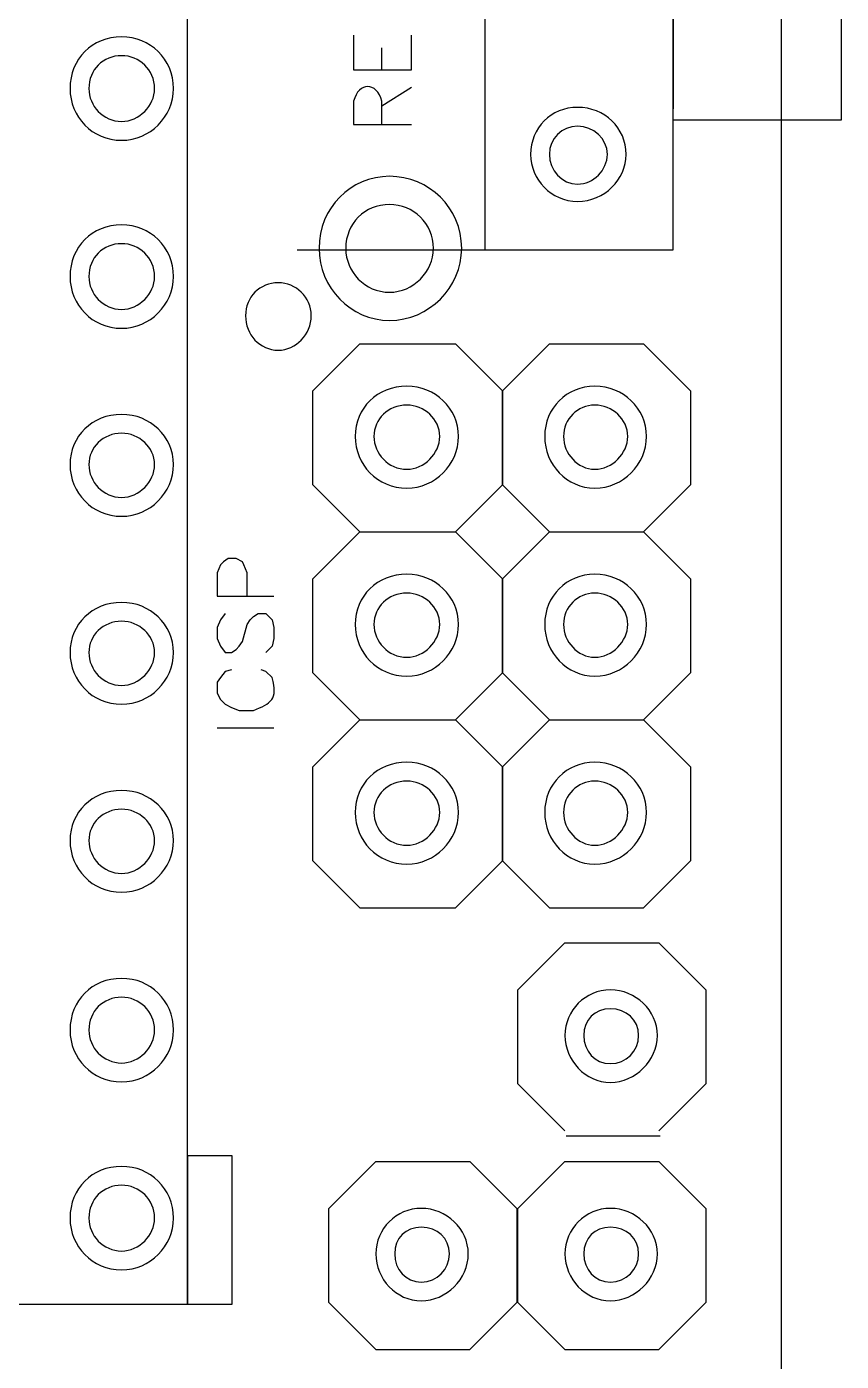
# Model space of a CAD drawing. Extents: x 236 to 550, y 195 to 401.
# Drawn here: x 518.7 to 549.9, y 312.7 to 363.8 of the extents above; entities that cross this region are included whole.
import ezdxf

# ---------------------------------------------------------------- set-up
doc = ezdxf.new("R2010")
doc.units = 0
doc.layers.add('x3v1_1_wiring_diagram', color=7, linetype='CONTINUOUS')

msp = doc.modelspace()

# ---------------------------------------------------------------- linework, layer by layer
at = {"layer": 'x3v1_1_wiring_diagram', "color": 7}
for points in [[(236.1277, 400.5768), (547.6476, 400.5768), (547.6476, 195.0766), (236.1277, 195.0766), (236.1277, 400.5768), (236.1277, 400.5768)], [(536.3076, 355.2168), (536.3076, 375.0766)], [(524.9075, 314.8367), (524.9075, 371.8366)], [(543.5076, 369.6766), (543.5076, 360.6168)], [(543.5076, 369.6766), (549.9476, 369.6766), (549.9476, 360.1848), (543.5076, 360.1848), (543.5076, 369.6766), (543.5076, 369.6766)], [(531.2676, 363.4367), (531.2676, 362.1166), (533.4877, 362.1166), (533.4877, 363.4367)], [(532.3476, 362.1166), (532.3476, 362.9568)], [(524.3675, 361.3966), (524.3675, 361.3966), (524.3675, 361.3966)], [(524.3675, 361.3966), (524.3675, 361.3966), (524.3675, 361.3966)], [(532.3476, 360.7367), (533.4877, 361.4567)], [(531.2676, 360.9167), (531.2676, 360.0167), (533.4877, 360.0167)], [(532.3476, 360.0167), (532.3476, 360.9167)], [(543.5076, 355.2168), (543.5076, 360.6168)], [(541.7076, 358.8766), (541.7076, 358.8766), (541.7076, 358.8766)], [(541.7076, 358.8766), (541.7076, 358.8766), (541.7076, 358.8766)], [(535.4076, 355.2766), (535.4076, 355.2766), (535.4076, 355.2766)], [(535.4076, 355.2766), (535.4076, 355.2766), (535.4076, 355.2766)], [(529.1076, 355.2168), (543.5076, 355.2168)], [(524.3675, 354.1966), (524.3675, 354.1966), (524.3675, 354.1966)], [(524.3675, 354.1966), (524.3675, 354.1966), (524.3675, 354.1966)], [(529.6476, 352.6968), (529.6476, 352.6968)], [(531.5077, 344.4168), (529.7077, 346.2168), (529.7077, 349.8168), (531.5077, 351.6168), (535.1675, 351.6168), (536.9675, 349.8168), (536.9675, 346.2168), (535.1675, 344.4168)], [(536.9675, 346.2168), (536.9675, 349.8168), (538.7675, 351.6168), (542.3675, 351.6168), (544.1675, 349.8168)], [(544.1675, 349.8168), (544.1675, 346.2168)], [(535.2877, 348.0766), (535.2877, 348.0766)], [(535.2877, 348.0766), (535.2877, 348.0766)], [(542.4877, 348.0766), (542.4877, 348.0766)], [(542.4877, 348.0766), (542.4877, 348.0766)], [(524.3675, 346.9966), (524.3675, 346.9966), (524.3675, 346.9966)], [(524.3675, 346.9966), (524.3675, 346.9966), (524.3675, 346.9966)], [(536.9675, 346.2168), (538.7675, 344.4168)], [(542.3675, 344.4168), (544.1675, 346.2168)], [(531.5077, 337.2168), (529.7077, 339.0168), (529.7077, 342.6168), (531.5077, 344.4168), (535.1675, 344.4168), (536.9675, 342.6168), (536.9675, 339.0168), (535.1675, 337.2168)], [(538.7675, 337.2168), (536.9675, 339.0168), (536.9675, 342.6168), (538.7675, 344.4168), (542.3675, 344.4168), (544.1675, 342.6168), (544.1675, 339.0168), (542.3675, 337.2168)], [(527.1877, 341.9566), (527.1877, 342.8566), (527.0675, 343.1568), (527.0077, 343.2767), (526.7676, 343.3966), (526.4677, 343.3966), (526.2877, 343.2767), (526.1675, 343.1568), (526.0476, 342.8566), (526.0476, 341.9566), (528.2076, 341.9566)], [(526.3475, 341.2967), (526.1675, 341.0566), (526.0476, 340.7567), (526.0476, 340.3366), (526.1675, 340.0367), (526.3475, 339.7966), (526.5876, 339.7966), (526.7676, 339.9168), (526.8875, 340.0367), (527.0077, 340.2167), (527.1877, 340.8766), (527.3076, 341.0566), (527.4275, 341.1768), (527.6075, 341.2967), (527.9077, 341.2967), (528.1475, 341.0566), (528.2076, 340.7567), (528.2076, 340.3366), (528.1475, 340.0367), (527.9077, 339.7966)], [(535.2877, 340.8766), (535.2877, 340.8766)], [(535.2877, 340.8766), (535.2877, 340.8766)], [(542.4877, 340.8766), (542.4877, 340.8766)], [(542.4877, 340.8766), (542.4877, 340.8766)], [(524.3675, 339.7966), (524.3675, 339.7966), (524.3675, 339.7966)], [(524.3675, 339.7966), (524.3675, 339.7966), (524.3675, 339.7966)], [(526.5876, 339.1367), (526.3475, 339.0766), (526.1675, 338.8368), (526.0476, 338.6568), (526.0476, 338.2367), (526.1675, 337.9966), (526.3475, 337.8166), (526.5876, 337.6967), (526.8875, 337.5768), (527.4275, 337.5768)], [(528.1475, 338.8368), (527.9077, 339.0766), (527.7277, 339.1367)], [(526.0476, 336.9166), (528.2076, 336.9166)], [(529.7077, 331.8168), (529.7077, 335.4168), (531.5077, 337.2168), (535.1675, 337.2168), (536.9675, 335.4168)], [(536.9675, 331.8168), (536.9675, 335.4168), (538.7675, 337.2168), (542.3675, 337.2168), (544.1675, 335.4168)], [(536.9675, 335.4168), (536.9675, 331.8168)], [(544.1675, 335.4168), (544.1675, 331.8168)], [(535.2877, 333.6766), (535.2877, 333.6766)], [(535.2877, 333.6766), (535.2877, 333.6766)], [(542.4877, 333.6766), (542.4877, 333.6766)], [(542.4877, 333.6766), (542.4877, 333.6766)], [(524.3675, 332.5966), (524.3675, 332.5966), (524.3675, 332.5966)], [(524.3675, 332.5966), (524.3675, 332.5966), (524.3675, 332.5966)], [(529.7077, 331.8168), (531.5077, 330.0168)], [(535.1675, 330.0168), (536.9675, 331.8168)], [(536.9675, 331.8168), (538.7675, 330.0168)], [(542.3675, 330.0168), (544.1675, 331.8168)], [(531.5077, 330.0168), (535.1675, 330.0168)], [(538.7675, 330.0168), (542.3675, 330.0168)], [(539.3633, 321.4757), (537.5633, 323.2757), (537.5633, 326.8757), (539.3633, 328.6757), (542.9633, 328.6757), (544.7633, 326.8757), (544.7633, 323.2757), (542.9633, 321.4757)], [(524.3675, 325.3368), (524.3675, 325.3368), (524.3675, 325.3368)], [(524.3675, 325.3368), (524.3675, 325.3368), (524.3675, 325.3368)], [(542.9032, 325.1356), (542.9032, 325.1356), (542.9032, 325.1356)], [(542.9032, 325.1356), (542.9032, 325.1356), (542.9032, 325.1356)], [(539.4101, 321.2918), (543.0101, 321.2918)], [(524.9075, 314.8367), (526.6202, 314.8367), (526.6202, 320.5273), (524.9075, 320.5273), (524.9075, 314.8367), (524.9075, 314.8367)], [(532.1214, 313.1096), (530.3214, 314.9096), (530.3214, 318.5096), (532.1214, 320.3096), (535.7214, 320.3096), (537.5214, 318.5096), (537.5214, 314.9096), (535.7214, 313.1096)], [(539.3633, 313.1096), (537.5633, 314.9096), (537.5633, 318.5096), (539.3633, 320.3096), (542.9633, 320.3096), (544.7633, 318.5096), (544.7633, 314.9096), (542.9633, 313.1096)], [(524.3675, 318.1368), (524.3675, 318.1368), (524.3675, 318.1368)], [(524.3675, 318.1368), (524.3675, 318.1368), (524.3675, 318.1368)], [(535.6613, 316.7694), (535.6613, 316.7694), (535.6613, 316.7694)], [(535.6613, 316.7694), (535.6613, 316.7694), (535.6613, 316.7694)], [(542.9032, 316.7694), (542.9032, 316.7694), (542.9032, 316.7694)], [(542.9032, 316.7694), (542.9032, 316.7694), (542.9032, 316.7694)], [(507.9875, 314.8367), (524.9075, 314.8367)], [(532.1214, 313.1096), (535.7214, 313.1096)], [(539.3633, 313.1096), (542.9633, 313.1096)]]:
    msp.add_lwpolyline(points, dxfattribs=at)
at = {"layer": 'x3v1_1_wiring_diagram', "color": 1}
for points in [[(523.6475, 361.3966), (523.6475, 361.3966)], [(523.6475, 361.3966), (523.6475, 361.3966)], [(540.9876, 358.8766), (540.9876, 358.8766)], [(540.9876, 358.8766), (540.9876, 358.8766)], [(534.3276, 355.2766), (534.3276, 355.2766)], [(534.3276, 355.2766), (534.3276, 355.2766)], [(523.6475, 354.1966), (523.6475, 354.1966)], [(523.6475, 354.1966), (523.6475, 354.1966)], [(534.5677, 348.0766), (534.5677, 348.0766)], [(534.5677, 348.0766), (534.5677, 348.0766)], [(541.7677, 348.0766), (541.7677, 348.0766)], [(541.7677, 348.0766), (541.7677, 348.0766)], [(523.6475, 346.9966), (523.6475, 346.9966)], [(523.6475, 346.9966), (523.6475, 346.9966)], [(534.5677, 340.8766), (534.5677, 340.8766)], [(534.5677, 340.8766), (534.5677, 340.8766)], [(541.7677, 340.8766), (541.7677, 340.8766)], [(541.7677, 340.8766), (541.7677, 340.8766)], [(523.6475, 339.7966), (523.6475, 339.7966)], [(523.6475, 339.7966), (523.6475, 339.7966)], [(534.5677, 333.6766), (534.5677, 333.6766)], [(534.5677, 333.6766), (534.5677, 333.6766)], [(541.7677, 333.6766), (541.7677, 333.6766)], [(541.7677, 333.6766), (541.7677, 333.6766)], [(523.6475, 332.5966), (523.6475, 332.5966)], [(523.6475, 332.5966), (523.6475, 332.5966)], [(523.6475, 325.3368), (523.6475, 325.3368)], [(523.6475, 325.3368), (523.6475, 325.3368)], [(542.1832, 325.1356), (542.1832, 325.1356)], [(542.1832, 325.1356), (542.1832, 325.1356)], [(523.6475, 318.1368), (523.6475, 318.1368)], [(523.6475, 318.1368), (523.6475, 318.1368)], [(534.9413, 316.7694), (534.9413, 316.7694)], [(534.9413, 316.7694), (534.9413, 316.7694)], [(542.1832, 316.7694), (542.1832, 316.7694)], [(542.1832, 316.7694), (542.1832, 316.7694)]]:
    msp.add_lwpolyline(points, dxfattribs=at)
at = {"layer": 'x3v1_1_wiring_diagram', "color": 7}
for points in [[(522.3875, 363.3766), (521.2477, 363.3766), (520.4075, 362.5367), (520.4075, 361.3966)], [(522.3875, 363.3766), (521.2477, 363.3766), (520.4075, 362.5367), (520.4075, 361.3966)], [(522.3875, 363.3766), (521.2477, 363.3766), (520.4075, 362.5367), (520.4075, 361.3966)], [(522.3875, 363.3766), (521.2477, 363.3766), (520.4075, 362.5367), (520.4075, 361.3966)], [(524.3675, 361.3966), (524.3675, 362.5367), (523.4675, 363.3766), (522.3875, 363.3766)], [(524.3675, 361.3966), (524.3675, 362.5367), (523.4675, 363.3766), (522.3875, 363.3766)], [(524.3675, 361.3966), (524.3675, 362.5367), (523.4675, 363.3766), (522.3875, 363.3766)], [(524.3675, 361.3966), (524.3675, 362.5367), (523.4675, 363.3766), (522.3875, 363.3766)], [(520.4075, 361.3966), (520.4075, 360.3166), (521.2477, 359.4166), (522.3875, 359.4166)], [(520.4075, 361.3966), (520.4075, 360.3166), (521.2477, 359.4166), (522.3875, 359.4166)], [(520.4075, 361.3966), (520.4075, 360.3166), (521.2477, 359.4166), (522.3875, 359.4166)], [(520.4075, 361.3966), (520.4075, 360.3166), (521.2477, 359.4166), (522.3875, 359.4166)], [(522.3875, 359.4166), (523.4675, 359.4166), (524.3675, 360.3166), (524.3675, 361.3966)], [(522.3875, 359.4166), (523.4675, 359.4166), (524.3675, 360.3166), (524.3675, 361.3966)], [(522.3875, 359.4166), (523.4675, 359.4166), (524.3675, 360.3166), (524.3675, 361.3966)], [(522.3875, 359.4166), (523.4675, 359.4166), (524.3675, 360.3166), (524.3675, 361.3966)], [(532.3476, 360.9167), (532.1546, 361.6569), (531.4606, 361.6569), (531.2676, 360.9167)], [(539.8475, 360.6766), (538.8276, 360.6766), (538.0475, 359.8968), (538.0475, 358.8766)], [(539.8475, 360.6766), (538.8276, 360.6766), (538.0475, 359.8968), (538.0475, 358.8766)], [(539.8475, 360.6766), (538.8276, 360.6766), (538.0475, 359.8968), (538.0475, 358.8766)], [(539.8475, 360.6766), (538.8276, 360.6766), (538.0475, 359.8968), (538.0475, 358.8766)], [(541.7076, 358.8766), (541.7076, 359.8968), (540.8677, 360.6766), (539.8475, 360.6766)], [(541.7076, 358.8766), (541.7076, 359.8968), (540.8677, 360.6766), (539.8475, 360.6766)], [(541.7076, 358.8766), (541.7076, 359.8968), (540.8677, 360.6766), (539.8475, 360.6766)], [(541.7076, 358.8766), (541.7076, 359.8968), (540.8677, 360.6766), (539.8475, 360.6766)], [(538.0475, 358.8766), (538.0475, 357.9168), (538.8276, 357.0766), (539.8475, 357.0766)], [(538.0475, 358.8766), (538.0475, 357.9168), (538.8276, 357.0766), (539.8475, 357.0766)], [(538.0475, 358.8766), (538.0475, 357.9168), (538.8276, 357.0766), (539.8475, 357.0766)], [(538.0475, 358.8766), (538.0475, 357.9168), (538.8276, 357.0766), (539.8475, 357.0766)], [(539.8475, 357.0766), (540.8677, 357.0766), (541.7076, 357.9168), (541.7076, 358.8766)], [(539.8475, 357.0766), (540.8677, 357.0766), (541.7076, 357.9168), (541.7076, 358.8766)], [(539.8475, 357.0766), (540.8677, 357.0766), (541.7076, 357.9168), (541.7076, 358.8766)], [(539.8475, 357.0766), (540.8677, 357.0766), (541.7076, 357.9168), (541.7076, 358.8766)], [(532.6475, 358.0367), (531.1477, 358.0367), (529.9475, 356.8368), (529.9475, 355.2766)], [(532.6475, 358.0367), (531.1477, 358.0367), (529.9475, 356.8368), (529.9475, 355.2766)], [(532.6475, 358.0367), (531.1477, 358.0367), (529.9475, 356.8368), (529.9475, 355.2766)], [(532.6475, 358.0367), (531.1477, 358.0367), (529.9475, 356.8368), (529.9475, 355.2766)], [(535.4076, 355.2766), (535.4076, 356.8368), (534.1476, 358.0367), (532.6475, 358.0367)], [(535.4076, 355.2766), (535.4076, 356.8368), (534.1476, 358.0367), (532.6475, 358.0367)], [(535.4076, 355.2766), (535.4076, 356.8368), (534.1476, 358.0367), (532.6475, 358.0367)], [(535.4076, 355.2766), (535.4076, 356.8368), (534.1476, 358.0367), (532.6475, 358.0367)], [(522.3875, 356.1766), (521.2477, 356.1766), (520.4075, 355.3367), (520.4075, 354.1966)], [(522.3875, 356.1766), (521.2477, 356.1766), (520.4075, 355.3367), (520.4075, 354.1966)], [(522.3875, 356.1766), (521.2477, 356.1766), (520.4075, 355.3367), (520.4075, 354.1966)], [(522.3875, 356.1766), (521.2477, 356.1766), (520.4075, 355.3367), (520.4075, 354.1966)], [(524.3675, 354.1966), (524.3675, 355.3367), (523.4675, 356.1766), (522.3875, 356.1766)], [(524.3675, 354.1966), (524.3675, 355.3367), (523.4675, 356.1766), (522.3875, 356.1766)], [(524.3675, 354.1966), (524.3675, 355.3367), (523.4675, 356.1766), (522.3875, 356.1766)], [(524.3675, 354.1966), (524.3675, 355.3367), (523.4675, 356.1766), (522.3875, 356.1766)], [(529.9475, 355.2766), (529.9475, 353.7768), (531.1477, 352.5168), (532.6475, 352.5168)], [(529.9475, 355.2766), (529.9475, 353.7768), (531.1477, 352.5168), (532.6475, 352.5168)], [(529.9475, 355.2766), (529.9475, 353.7768), (531.1477, 352.5168), (532.6475, 352.5168)], [(529.9475, 355.2766), (529.9475, 353.7768), (531.1477, 352.5168), (532.6475, 352.5168)], [(532.6475, 352.5168), (534.1476, 352.5168), (535.4076, 353.7768), (535.4076, 355.2766)], [(532.6475, 352.5168), (534.1476, 352.5168), (535.4076, 353.7768), (535.4076, 355.2766)], [(532.6475, 352.5168), (534.1476, 352.5168), (535.4076, 353.7768), (535.4076, 355.2766)], [(532.6475, 352.5168), (534.1476, 352.5168), (535.4076, 353.7768), (535.4076, 355.2766)], [(520.4075, 354.1966), (520.4075, 353.1166), (521.2477, 352.2166), (522.3875, 352.2166)], [(520.4075, 354.1966), (520.4075, 353.1166), (521.2477, 352.2166), (522.3875, 352.2166)], [(520.4075, 354.1966), (520.4075, 353.1166), (521.2477, 352.2166), (522.3875, 352.2166)], [(520.4075, 354.1966), (520.4075, 353.1166), (521.2477, 352.2166), (522.3875, 352.2166)], [(522.3875, 352.2166), (523.4675, 352.2166), (524.3675, 353.1166), (524.3675, 354.1966)], [(522.3875, 352.2166), (523.4675, 352.2166), (524.3675, 353.1166), (524.3675, 354.1966)], [(522.3875, 352.2166), (523.4675, 352.2166), (524.3675, 353.1166), (524.3675, 354.1966)], [(522.3875, 352.2166), (523.4675, 352.2166), (524.3675, 353.1166), (524.3675, 354.1966)], [(528.3876, 353.9568), (527.6676, 353.9568), (527.1276, 353.4168), (527.1276, 352.6968)], [(529.6476, 352.6968), (529.6476, 353.4168), (529.0475, 353.9568), (528.3876, 353.9568)], [(527.1276, 352.6968), (527.1276, 351.9768), (527.6676, 351.3767), (528.3876, 351.3767)], [(528.3876, 351.3767), (529.0475, 351.3767), (529.6476, 351.9768), (529.6476, 352.6968)], [(533.3077, 349.9968), (532.1676, 349.9968), (531.3277, 349.1566), (531.3277, 348.0766)], [(533.3077, 349.9968), (532.1676, 349.9968), (531.3277, 349.1566), (531.3277, 348.0766)], [(535.2877, 348.0766), (535.2877, 349.1566), (534.3877, 349.9968), (533.3077, 349.9968)], [(535.2877, 348.0766), (535.2877, 349.1566), (534.3877, 349.9968), (533.3077, 349.9968)], [(540.5077, 349.9968), (539.4277, 349.9968), (538.5875, 349.1566), (538.5875, 348.0766)], [(540.5077, 349.9968), (539.4277, 349.9968), (538.5875, 349.1566), (538.5875, 348.0766)], [(542.4877, 348.0766), (542.4877, 349.1566), (541.5877, 349.9968), (540.5077, 349.9968)], [(542.4877, 348.0766), (542.4877, 349.1566), (541.5877, 349.9968), (540.5077, 349.9968)], [(522.3875, 348.9168), (521.2477, 348.9168), (520.4075, 348.0766), (520.4075, 346.9966)], [(522.3875, 348.9168), (521.2477, 348.9168), (520.4075, 348.0766), (520.4075, 346.9966)], [(522.3875, 348.9168), (521.2477, 348.9168), (520.4075, 348.0766), (520.4075, 346.9966)], [(522.3875, 348.9168), (521.2477, 348.9168), (520.4075, 348.0766), (520.4075, 346.9966)], [(524.3675, 346.9966), (524.3675, 348.0766), (523.4675, 348.9168), (522.3875, 348.9168)], [(524.3675, 346.9966), (524.3675, 348.0766), (523.4675, 348.9168), (522.3875, 348.9168)], [(524.3675, 346.9966), (524.3675, 348.0766), (523.4675, 348.9168), (522.3875, 348.9168)], [(524.3675, 346.9966), (524.3675, 348.0766), (523.4675, 348.9168), (522.3875, 348.9168)], [(531.3277, 348.0766), (531.3277, 346.9966), (532.1676, 346.0966), (533.3077, 346.0966)], [(531.3277, 348.0766), (531.3277, 346.9966), (532.1676, 346.0966), (533.3077, 346.0966)], [(533.3077, 346.0966), (534.3877, 346.0966), (535.2877, 346.9966), (535.2877, 348.0766)], [(533.3077, 346.0966), (534.3877, 346.0966), (535.2877, 346.9966), (535.2877, 348.0766)], [(538.5875, 348.0766), (538.5875, 346.9966), (539.4277, 346.0966), (540.5077, 346.0966)], [(538.5875, 348.0766), (538.5875, 346.9966), (539.4277, 346.0966), (540.5077, 346.0966)], [(540.5077, 346.0966), (541.5877, 346.0966), (542.4877, 346.9966), (542.4877, 348.0766)], [(540.5077, 346.0966), (541.5877, 346.0966), (542.4877, 346.9966), (542.4877, 348.0766)], [(520.4075, 346.9966), (520.4075, 345.9166), (521.2477, 345.0166), (522.3875, 345.0166)], [(520.4075, 346.9966), (520.4075, 345.9166), (521.2477, 345.0166), (522.3875, 345.0166)], [(520.4075, 346.9966), (520.4075, 345.9166), (521.2477, 345.0166), (522.3875, 345.0166)], [(520.4075, 346.9966), (520.4075, 345.9166), (521.2477, 345.0166), (522.3875, 345.0166)], [(522.3875, 345.0166), (523.4675, 345.0166), (524.3675, 345.9166), (524.3675, 346.9966)], [(522.3875, 345.0166), (523.4675, 345.0166), (524.3675, 345.9166), (524.3675, 346.9966)], [(522.3875, 345.0166), (523.4675, 345.0166), (524.3675, 345.9166), (524.3675, 346.9966)], [(522.3875, 345.0166), (523.4675, 345.0166), (524.3675, 345.9166), (524.3675, 346.9966)], [(533.3077, 342.7968), (532.1676, 342.7968), (531.3277, 341.9566), (531.3277, 340.8766)], [(533.3077, 342.7968), (532.1676, 342.7968), (531.3277, 341.9566), (531.3277, 340.8766)], [(535.2877, 340.8766), (535.2877, 341.9566), (534.3877, 342.7968), (533.3077, 342.7968)], [(535.2877, 340.8766), (535.2877, 341.9566), (534.3877, 342.7968), (533.3077, 342.7968)], [(540.5077, 342.7968), (539.4277, 342.7968), (538.5875, 341.9566), (538.5875, 340.8766)], [(540.5077, 342.7968), (539.4277, 342.7968), (538.5875, 341.9566), (538.5875, 340.8766)], [(542.4877, 340.8766), (542.4877, 341.9566), (541.5877, 342.7968), (540.5077, 342.7968)], [(542.4877, 340.8766), (542.4877, 341.9566), (541.5877, 342.7968), (540.5077, 342.7968)], [(522.3875, 341.7168), (521.2477, 341.7168), (520.4075, 340.8766), (520.4075, 339.7966)], [(522.3875, 341.7168), (521.2477, 341.7168), (520.4075, 340.8766), (520.4075, 339.7966)], [(522.3875, 341.7168), (521.2477, 341.7168), (520.4075, 340.8766), (520.4075, 339.7966)], [(522.3875, 341.7168), (521.2477, 341.7168), (520.4075, 340.8766), (520.4075, 339.7966)], [(524.3675, 339.7966), (524.3675, 340.8766), (523.4675, 341.7168), (522.3875, 341.7168)], [(524.3675, 339.7966), (524.3675, 340.8766), (523.4675, 341.7168), (522.3875, 341.7168)], [(524.3675, 339.7966), (524.3675, 340.8766), (523.4675, 341.7168), (522.3875, 341.7168)], [(524.3675, 339.7966), (524.3675, 340.8766), (523.4675, 341.7168), (522.3875, 341.7168)], [(531.3277, 340.8766), (531.3277, 339.7966), (532.1676, 338.8966), (533.3077, 338.8966)], [(531.3277, 340.8766), (531.3277, 339.7966), (532.1676, 338.8966), (533.3077, 338.8966)], [(533.3077, 338.8966), (534.3877, 338.8966), (535.2877, 339.7966), (535.2877, 340.8766)], [(533.3077, 338.8966), (534.3877, 338.8966), (535.2877, 339.7966), (535.2877, 340.8766)], [(538.5875, 340.8766), (538.5875, 339.7966), (539.4277, 338.8966), (540.5077, 338.8966)], [(538.5875, 340.8766), (538.5875, 339.7966), (539.4277, 338.8966), (540.5077, 338.8966)], [(540.5077, 338.8966), (541.5877, 338.8966), (542.4877, 339.7966), (542.4877, 340.8766)], [(540.5077, 338.8966), (541.5877, 338.8966), (542.4877, 339.7966), (542.4877, 340.8766)], [(520.4075, 339.7966), (520.4075, 338.7166), (521.2477, 337.8166), (522.3875, 337.8166)], [(520.4075, 339.7966), (520.4075, 338.7166), (521.2477, 337.8166), (522.3875, 337.8166)], [(520.4075, 339.7966), (520.4075, 338.7166), (521.2477, 337.8166), (522.3875, 337.8166)], [(520.4075, 339.7966), (520.4075, 338.7166), (521.2477, 337.8166), (522.3875, 337.8166)], [(522.3875, 337.8166), (523.4675, 337.8166), (524.3675, 338.7166), (524.3675, 339.7966)], [(522.3875, 337.8166), (523.4675, 337.8166), (524.3675, 338.7166), (524.3675, 339.7966)], [(522.3875, 337.8166), (523.4675, 337.8166), (524.3675, 338.7166), (524.3675, 339.7966)], [(522.3875, 337.8166), (523.4675, 337.8166), (524.3675, 338.7166), (524.3675, 339.7966)], [(527.4275, 337.5768), (528.1016, 337.8506), (528.3845, 338.0026), (528.1475, 338.8368)], [(533.3077, 335.5968), (532.1676, 335.5968), (531.3277, 334.7566), (531.3277, 333.6766)], [(533.3077, 335.5968), (532.1676, 335.5968), (531.3277, 334.7566), (531.3277, 333.6766)], [(535.2877, 333.6766), (535.2877, 334.7566), (534.3877, 335.5968), (533.3077, 335.5968)], [(535.2877, 333.6766), (535.2877, 334.7566), (534.3877, 335.5968), (533.3077, 335.5968)], [(540.5077, 335.5968), (539.4277, 335.5968), (538.5875, 334.7566), (538.5875, 333.6766)], [(540.5077, 335.5968), (539.4277, 335.5968), (538.5875, 334.7566), (538.5875, 333.6766)], [(542.4877, 333.6766), (542.4877, 334.7566), (541.5877, 335.5968), (540.5077, 335.5968)], [(542.4877, 333.6766), (542.4877, 334.7566), (541.5877, 335.5968), (540.5077, 335.5968)], [(522.3875, 334.5168), (521.2477, 334.5168), (520.4075, 333.6766), (520.4075, 332.5966)], [(522.3875, 334.5168), (521.2477, 334.5168), (520.4075, 333.6766), (520.4075, 332.5966)], [(522.3875, 334.5168), (521.2477, 334.5168), (520.4075, 333.6766), (520.4075, 332.5966)], [(522.3875, 334.5168), (521.2477, 334.5168), (520.4075, 333.6766), (520.4075, 332.5966)], [(524.3675, 332.5966), (524.3675, 333.6766), (523.4675, 334.5168), (522.3875, 334.5168)], [(524.3675, 332.5966), (524.3675, 333.6766), (523.4675, 334.5168), (522.3875, 334.5168)], [(524.3675, 332.5966), (524.3675, 333.6766), (523.4675, 334.5168), (522.3875, 334.5168)], [(524.3675, 332.5966), (524.3675, 333.6766), (523.4675, 334.5168), (522.3875, 334.5168)], [(531.3277, 333.6766), (531.3277, 332.5966), (532.1676, 331.6966), (533.3077, 331.6966)], [(531.3277, 333.6766), (531.3277, 332.5966), (532.1676, 331.6966), (533.3077, 331.6966)], [(533.3077, 331.6966), (534.3877, 331.6966), (535.2877, 332.5966), (535.2877, 333.6766)], [(533.3077, 331.6966), (534.3877, 331.6966), (535.2877, 332.5966), (535.2877, 333.6766)], [(538.5875, 333.6766), (538.5875, 332.5966), (539.4277, 331.6966), (540.5077, 331.6966)], [(538.5875, 333.6766), (538.5875, 332.5966), (539.4277, 331.6966), (540.5077, 331.6966)], [(540.5077, 331.6966), (541.5877, 331.6966), (542.4877, 332.5966), (542.4877, 333.6766)], [(540.5077, 331.6966), (541.5877, 331.6966), (542.4877, 332.5966), (542.4877, 333.6766)], [(520.4075, 332.5966), (520.4075, 331.5166), (521.2477, 330.6166), (522.3875, 330.6166)], [(520.4075, 332.5966), (520.4075, 331.5166), (521.2477, 330.6166), (522.3875, 330.6166)], [(520.4075, 332.5966), (520.4075, 331.5166), (521.2477, 330.6166), (522.3875, 330.6166)], [(520.4075, 332.5966), (520.4075, 331.5166), (521.2477, 330.6166), (522.3875, 330.6166)], [(522.3875, 330.6166), (523.4675, 330.6166), (524.3675, 331.5166), (524.3675, 332.5966)], [(522.3875, 330.6166), (523.4675, 330.6166), (524.3675, 331.5166), (524.3675, 332.5966)], [(522.3875, 330.6166), (523.4675, 330.6166), (524.3675, 331.5166), (524.3675, 332.5966)], [(522.3875, 330.6166), (523.4675, 330.6166), (524.3675, 331.5166), (524.3675, 332.5966)], [(522.3875, 327.3168), (521.2477, 327.3168), (520.4075, 326.4766), (520.4075, 325.3368)], [(522.3875, 327.3168), (521.2477, 327.3168), (520.4075, 326.4766), (520.4075, 325.3368)], [(522.3875, 327.3168), (521.2477, 327.3168), (520.4075, 326.4766), (520.4075, 325.3368)], [(522.3875, 327.3168), (521.2477, 327.3168), (520.4075, 326.4766), (520.4075, 325.3368)], [(524.3675, 325.3368), (524.3675, 326.4766), (523.4675, 327.3168), (522.3875, 327.3168)], [(524.3675, 325.3368), (524.3675, 326.4766), (523.4675, 327.3168), (522.3875, 327.3168)], [(524.3675, 325.3368), (524.3675, 326.4766), (523.4675, 327.3168), (522.3875, 327.3168)], [(524.3675, 325.3368), (524.3675, 326.4766), (523.4675, 327.3168), (522.3875, 327.3168)], [(541.1032, 326.8757), (540.1434, 326.8757), (539.3633, 326.0957), (539.3633, 325.1356)], [(541.1032, 326.8757), (540.1434, 326.8757), (539.3633, 326.0957), (539.3633, 325.1356)], [(541.1032, 326.8757), (540.1434, 326.8757), (539.3633, 326.0957), (539.3633, 325.1356)], [(541.1032, 326.8757), (540.1434, 326.8757), (539.3633, 326.0957), (539.3633, 325.1356)], [(542.9032, 325.1356), (542.9032, 326.0957), (542.0633, 326.8757), (541.1032, 326.8757)], [(542.9032, 325.1356), (542.9032, 326.0957), (542.0633, 326.8757), (541.1032, 326.8757)], [(542.9032, 325.1356), (542.9032, 326.0957), (542.0633, 326.8757), (541.1032, 326.8757)], [(542.9032, 325.1356), (542.9032, 326.0957), (542.0633, 326.8757), (541.1032, 326.8757)], [(520.4075, 325.3368), (520.4075, 324.2568), (521.2477, 323.3568), (522.3875, 323.3568)], [(520.4075, 325.3368), (520.4075, 324.2568), (521.2477, 323.3568), (522.3875, 323.3568)], [(520.4075, 325.3368), (520.4075, 324.2568), (521.2477, 323.3568), (522.3875, 323.3568)], [(520.4075, 325.3368), (520.4075, 324.2568), (521.2477, 323.3568), (522.3875, 323.3568)], [(522.3875, 323.3568), (523.4675, 323.3568), (524.3675, 324.2568), (524.3675, 325.3368)], [(522.3875, 323.3568), (523.4675, 323.3568), (524.3675, 324.2568), (524.3675, 325.3368)], [(522.3875, 323.3568), (523.4675, 323.3568), (524.3675, 324.2568), (524.3675, 325.3368)], [(522.3875, 323.3568), (523.4675, 323.3568), (524.3675, 324.2568), (524.3675, 325.3368)], [(539.3633, 325.1356), (539.3633, 324.1757), (540.1434, 323.3356), (541.1032, 323.3356)], [(539.3633, 325.1356), (539.3633, 324.1757), (540.1434, 323.3356), (541.1032, 323.3356)], [(539.3633, 325.1356), (539.3633, 324.1757), (540.1434, 323.3356), (541.1032, 323.3356)], [(539.3633, 325.1356), (539.3633, 324.1757), (540.1434, 323.3356), (541.1032, 323.3356)], [(541.1032, 323.3356), (542.0633, 323.3356), (542.9032, 324.1757), (542.9032, 325.1356)], [(541.1032, 323.3356), (542.0633, 323.3356), (542.9032, 324.1757), (542.9032, 325.1356)], [(541.1032, 323.3356), (542.0633, 323.3356), (542.9032, 324.1757), (542.9032, 325.1356)], [(541.1032, 323.3356), (542.0633, 323.3356), (542.9032, 324.1757), (542.9032, 325.1356)], [(522.3875, 320.1168), (521.2477, 320.1168), (520.4075, 319.2766), (520.4075, 318.1368)], [(522.3875, 320.1168), (521.2477, 320.1168), (520.4075, 319.2766), (520.4075, 318.1368)], [(522.3875, 320.1168), (521.2477, 320.1168), (520.4075, 319.2766), (520.4075, 318.1368)], [(522.3875, 320.1168), (521.2477, 320.1168), (520.4075, 319.2766), (520.4075, 318.1368)], [(524.3675, 318.1368), (524.3675, 319.2766), (523.4675, 320.1168), (522.3875, 320.1168)], [(524.3675, 318.1368), (524.3675, 319.2766), (523.4675, 320.1168), (522.3875, 320.1168)], [(524.3675, 318.1368), (524.3675, 319.2766), (523.4675, 320.1168), (522.3875, 320.1168)], [(524.3675, 318.1368), (524.3675, 319.2766), (523.4675, 320.1168), (522.3875, 320.1168)], [(533.8613, 318.5096), (532.9015, 318.5096), (532.1214, 317.7295), (532.1214, 316.7694)], [(533.8613, 318.5096), (532.9015, 318.5096), (532.1214, 317.7295), (532.1214, 316.7694)], [(533.8613, 318.5096), (532.9015, 318.5096), (532.1214, 317.7295), (532.1214, 316.7694)], [(533.8613, 318.5096), (532.9015, 318.5096), (532.1214, 317.7295), (532.1214, 316.7694)], [(535.6613, 316.7694), (535.6613, 317.7295), (534.8214, 318.5096), (533.8613, 318.5096)], [(535.6613, 316.7694), (535.6613, 317.7295), (534.8214, 318.5096), (533.8613, 318.5096)], [(535.6613, 316.7694), (535.6613, 317.7295), (534.8214, 318.5096), (533.8613, 318.5096)], [(535.6613, 316.7694), (535.6613, 317.7295), (534.8214, 318.5096), (533.8613, 318.5096)], [(541.1032, 318.5096), (540.1434, 318.5096), (539.3633, 317.7295), (539.3633, 316.7694)], [(541.1032, 318.5096), (540.1434, 318.5096), (539.3633, 317.7295), (539.3633, 316.7694)], [(541.1032, 318.5096), (540.1434, 318.5096), (539.3633, 317.7295), (539.3633, 316.7694)], [(541.1032, 318.5096), (540.1434, 318.5096), (539.3633, 317.7295), (539.3633, 316.7694)], [(542.9032, 316.7694), (542.9032, 317.7295), (542.0633, 318.5096), (541.1032, 318.5096)], [(542.9032, 316.7694), (542.9032, 317.7295), (542.0633, 318.5096), (541.1032, 318.5096)], [(542.9032, 316.7694), (542.9032, 317.7295), (542.0633, 318.5096), (541.1032, 318.5096)], [(542.9032, 316.7694), (542.9032, 317.7295), (542.0633, 318.5096), (541.1032, 318.5096)], [(520.4075, 318.1368), (520.4075, 317.0568), (521.2477, 316.1568), (522.3875, 316.1568)], [(520.4075, 318.1368), (520.4075, 317.0568), (521.2477, 316.1568), (522.3875, 316.1568)], [(520.4075, 318.1368), (520.4075, 317.0568), (521.2477, 316.1568), (522.3875, 316.1568)], [(520.4075, 318.1368), (520.4075, 317.0568), (521.2477, 316.1568), (522.3875, 316.1568)], [(522.3875, 316.1568), (523.4675, 316.1568), (524.3675, 317.0568), (524.3675, 318.1368)], [(522.3875, 316.1568), (523.4675, 316.1568), (524.3675, 317.0568), (524.3675, 318.1368)], [(522.3875, 316.1568), (523.4675, 316.1568), (524.3675, 317.0568), (524.3675, 318.1368)], [(522.3875, 316.1568), (523.4675, 316.1568), (524.3675, 317.0568), (524.3675, 318.1368)], [(532.1214, 316.7694), (532.1214, 315.8096), (532.9015, 314.9694), (533.8613, 314.9694)], [(532.1214, 316.7694), (532.1214, 315.8096), (532.9015, 314.9694), (533.8613, 314.9694)], [(532.1214, 316.7694), (532.1214, 315.8096), (532.9015, 314.9694), (533.8613, 314.9694)], [(532.1214, 316.7694), (532.1214, 315.8096), (532.9015, 314.9694), (533.8613, 314.9694)], [(533.8613, 314.9694), (534.8214, 314.9694), (535.6613, 315.8096), (535.6613, 316.7694)], [(533.8613, 314.9694), (534.8214, 314.9694), (535.6613, 315.8096), (535.6613, 316.7694)], [(533.8613, 314.9694), (534.8214, 314.9694), (535.6613, 315.8096), (535.6613, 316.7694)], [(533.8613, 314.9694), (534.8214, 314.9694), (535.6613, 315.8096), (535.6613, 316.7694)], [(539.3633, 316.7694), (539.3633, 315.8096), (540.1434, 314.9694), (541.1032, 314.9694)], [(539.3633, 316.7694), (539.3633, 315.8096), (540.1434, 314.9694), (541.1032, 314.9694)], [(539.3633, 316.7694), (539.3633, 315.8096), (540.1434, 314.9694), (541.1032, 314.9694)], [(539.3633, 316.7694), (539.3633, 315.8096), (540.1434, 314.9694), (541.1032, 314.9694)], [(541.1032, 314.9694), (542.0633, 314.9694), (542.9032, 315.8096), (542.9032, 316.7694)], [(541.1032, 314.9694), (542.0633, 314.9694), (542.9032, 315.8096), (542.9032, 316.7694)], [(541.1032, 314.9694), (542.0633, 314.9694), (542.9032, 315.8096), (542.9032, 316.7694)], [(541.1032, 314.9694), (542.0633, 314.9694), (542.9032, 315.8096), (542.9032, 316.7694)]]:
    msp.add_open_spline(points, degree=3, dxfattribs=at)
at = {"layer": 'x3v1_1_wiring_diagram', "color": 1}
for points in [[(522.3875, 362.6566), (521.6675, 362.6566), (521.1275, 362.1166), (521.1275, 361.3966)], [(522.3875, 362.6566), (521.6675, 362.6566), (521.1275, 362.1166), (521.1275, 361.3966)], [(523.6475, 361.3966), (523.6475, 362.1166), (523.0477, 362.6566), (522.3875, 362.6566)], [(523.6475, 361.3966), (523.6475, 362.1166), (523.0477, 362.6566), (522.3875, 362.6566)], [(521.1275, 361.3966), (521.1275, 360.7367), (521.6675, 360.1366), (522.3875, 360.1366)], [(521.1275, 361.3966), (521.1275, 360.7367), (521.6675, 360.1366), (522.3875, 360.1366)], [(522.3875, 360.1366), (523.0477, 360.1366), (523.6475, 360.7367), (523.6475, 361.3966)], [(522.3875, 360.1366), (523.0477, 360.1366), (523.6475, 360.7367), (523.6475, 361.3966)], [(539.8475, 359.9566), (539.2477, 359.9566), (538.7675, 359.4767), (538.7675, 358.8766)], [(539.8475, 359.9566), (539.2477, 359.9566), (538.7675, 359.4767), (538.7675, 358.8766)], [(540.9876, 358.8766), (540.9876, 359.4767), (540.4476, 359.9566), (539.8475, 359.9566)], [(540.9876, 358.8766), (540.9876, 359.4767), (540.4476, 359.9566), (539.8475, 359.9566)], [(538.7675, 358.8766), (538.7675, 358.2768), (539.2477, 357.7368), (539.8475, 357.7368)], [(538.7675, 358.8766), (538.7675, 358.2768), (539.2477, 357.7368), (539.8475, 357.7368)], [(539.8475, 357.7368), (540.4476, 357.7368), (540.9876, 358.2768), (540.9876, 358.8766)], [(539.8475, 357.7368), (540.4476, 357.7368), (540.9876, 358.2768), (540.9876, 358.8766)], [(532.6475, 356.9567), (531.6877, 356.9567), (530.9677, 356.2367), (530.9677, 355.2766)], [(532.6475, 356.9567), (531.6877, 356.9567), (530.9677, 356.2367), (530.9677, 355.2766)], [(534.3276, 355.2766), (534.3276, 356.2367), (533.5475, 356.9567), (532.6475, 356.9567)], [(534.3276, 355.2766), (534.3276, 356.2367), (533.5475, 356.9567), (532.6475, 356.9567)], [(522.3875, 355.4566), (521.6675, 355.4566), (521.1275, 354.9166), (521.1275, 354.1966)], [(522.3875, 355.4566), (521.6675, 355.4566), (521.1275, 354.9166), (521.1275, 354.1966)], [(523.6475, 354.1966), (523.6475, 354.9166), (523.0477, 355.4566), (522.3875, 355.4566)], [(523.6475, 354.1966), (523.6475, 354.9166), (523.0477, 355.4566), (522.3875, 355.4566)], [(530.9677, 355.2766), (530.9677, 354.3766), (531.6877, 353.5968), (532.6475, 353.5968)], [(530.9677, 355.2766), (530.9677, 354.3766), (531.6877, 353.5968), (532.6475, 353.5968)], [(532.6475, 353.5968), (533.5475, 353.5968), (534.3276, 354.3766), (534.3276, 355.2766)], [(532.6475, 353.5968), (533.5475, 353.5968), (534.3276, 354.3766), (534.3276, 355.2766)], [(521.1275, 354.1966), (521.1275, 353.5367), (521.6675, 352.9366), (522.3875, 352.9366)], [(521.1275, 354.1966), (521.1275, 353.5367), (521.6675, 352.9366), (522.3875, 352.9366)], [(522.3875, 352.9366), (523.0477, 352.9366), (523.6475, 353.5367), (523.6475, 354.1966)], [(522.3875, 352.9366), (523.0477, 352.9366), (523.6475, 353.5367), (523.6475, 354.1966)], [(533.3077, 349.2768), (532.5877, 349.2768), (532.0477, 348.7368), (532.0477, 348.0766)], [(533.3077, 349.2768), (532.5877, 349.2768), (532.0477, 348.7368), (532.0477, 348.0766)], [(534.5677, 348.0766), (534.5677, 348.7368), (533.9676, 349.2768), (533.3077, 349.2768)], [(534.5677, 348.0766), (534.5677, 348.7368), (533.9676, 349.2768), (533.3077, 349.2768)], [(540.5077, 349.2768), (539.8475, 349.2768), (539.3075, 348.7368), (539.3075, 348.0766)], [(540.5077, 349.2768), (539.8475, 349.2768), (539.3075, 348.7368), (539.3075, 348.0766)], [(541.7677, 348.0766), (541.7677, 348.7368), (541.1676, 349.2768), (540.5077, 349.2768)], [(541.7677, 348.0766), (541.7677, 348.7368), (541.1676, 349.2768), (540.5077, 349.2768)], [(522.3875, 348.1968), (521.6675, 348.1968), (521.1275, 347.6568), (521.1275, 346.9966)], [(522.3875, 348.1968), (521.6675, 348.1968), (521.1275, 347.6568), (521.1275, 346.9966)], [(523.6475, 346.9966), (523.6475, 347.6568), (523.0477, 348.1968), (522.3875, 348.1968)], [(523.6475, 346.9966), (523.6475, 347.6568), (523.0477, 348.1968), (522.3875, 348.1968)], [(532.0477, 348.0766), (532.0477, 347.4167), (532.5877, 346.8166), (533.3077, 346.8166)], [(532.0477, 348.0766), (532.0477, 347.4167), (532.5877, 346.8166), (533.3077, 346.8166)], [(533.3077, 346.8166), (533.9676, 346.8166), (534.5677, 347.4167), (534.5677, 348.0766)], [(533.3077, 346.8166), (533.9676, 346.8166), (534.5677, 347.4167), (534.5677, 348.0766)], [(539.3075, 348.0766), (539.3075, 347.4167), (539.8475, 346.8166), (540.5077, 346.8166)], [(539.3075, 348.0766), (539.3075, 347.4167), (539.8475, 346.8166), (540.5077, 346.8166)], [(540.5077, 346.8166), (541.1676, 346.8166), (541.7677, 347.4167), (541.7677, 348.0766)], [(540.5077, 346.8166), (541.1676, 346.8166), (541.7677, 347.4167), (541.7677, 348.0766)], [(521.1275, 346.9966), (521.1275, 346.3367), (521.6675, 345.7366), (522.3875, 345.7366)], [(521.1275, 346.9966), (521.1275, 346.3367), (521.6675, 345.7366), (522.3875, 345.7366)], [(522.3875, 345.7366), (523.0477, 345.7366), (523.6475, 346.3367), (523.6475, 346.9966)], [(522.3875, 345.7366), (523.0477, 345.7366), (523.6475, 346.3367), (523.6475, 346.9966)], [(533.3077, 342.0768), (532.5877, 342.0768), (532.0477, 341.5368), (532.0477, 340.8766)], [(533.3077, 342.0768), (532.5877, 342.0768), (532.0477, 341.5368), (532.0477, 340.8766)], [(534.5677, 340.8766), (534.5677, 341.5368), (533.9676, 342.0768), (533.3077, 342.0768)], [(534.5677, 340.8766), (534.5677, 341.5368), (533.9676, 342.0768), (533.3077, 342.0768)], [(540.5077, 342.0768), (539.8475, 342.0768), (539.3075, 341.5368), (539.3075, 340.8766)], [(540.5077, 342.0768), (539.8475, 342.0768), (539.3075, 341.5368), (539.3075, 340.8766)], [(541.7677, 340.8766), (541.7677, 341.5368), (541.1676, 342.0768), (540.5077, 342.0768)], [(541.7677, 340.8766), (541.7677, 341.5368), (541.1676, 342.0768), (540.5077, 342.0768)], [(522.3875, 340.9968), (521.6675, 340.9968), (521.1275, 340.4568), (521.1275, 339.7966)], [(522.3875, 340.9968), (521.6675, 340.9968), (521.1275, 340.4568), (521.1275, 339.7966)], [(523.6475, 339.7966), (523.6475, 340.4568), (523.0477, 340.9968), (522.3875, 340.9968)], [(523.6475, 339.7966), (523.6475, 340.4568), (523.0477, 340.9968), (522.3875, 340.9968)], [(532.0477, 340.8766), (532.0477, 340.2167), (532.5877, 339.6166), (533.3077, 339.6166)], [(532.0477, 340.8766), (532.0477, 340.2167), (532.5877, 339.6166), (533.3077, 339.6166)], [(533.3077, 339.6166), (533.9676, 339.6166), (534.5677, 340.2167), (534.5677, 340.8766)], [(533.3077, 339.6166), (533.9676, 339.6166), (534.5677, 340.2167), (534.5677, 340.8766)], [(539.3075, 340.8766), (539.3075, 340.2167), (539.8475, 339.6166), (540.5077, 339.6166)], [(539.3075, 340.8766), (539.3075, 340.2167), (539.8475, 339.6166), (540.5077, 339.6166)], [(540.5077, 339.6166), (541.1676, 339.6166), (541.7677, 340.2167), (541.7677, 340.8766)], [(540.5077, 339.6166), (541.1676, 339.6166), (541.7677, 340.2167), (541.7677, 340.8766)], [(521.1275, 339.7966), (521.1275, 339.1367), (521.6675, 338.5366), (522.3875, 338.5366)], [(521.1275, 339.7966), (521.1275, 339.1367), (521.6675, 338.5366), (522.3875, 338.5366)], [(522.3875, 338.5366), (523.0477, 338.5366), (523.6475, 339.1367), (523.6475, 339.7966)], [(522.3875, 338.5366), (523.0477, 338.5366), (523.6475, 339.1367), (523.6475, 339.7966)], [(533.3077, 334.8768), (532.5877, 334.8768), (532.0477, 334.3368), (532.0477, 333.6766)], [(533.3077, 334.8768), (532.5877, 334.8768), (532.0477, 334.3368), (532.0477, 333.6766)], [(534.5677, 333.6766), (534.5677, 334.3368), (533.9676, 334.8768), (533.3077, 334.8768)], [(534.5677, 333.6766), (534.5677, 334.3368), (533.9676, 334.8768), (533.3077, 334.8768)], [(540.5077, 334.8768), (539.8475, 334.8768), (539.3075, 334.3368), (539.3075, 333.6766)], [(540.5077, 334.8768), (539.8475, 334.8768), (539.3075, 334.3368), (539.3075, 333.6766)], [(541.7677, 333.6766), (541.7677, 334.3368), (541.1676, 334.8768), (540.5077, 334.8768)], [(541.7677, 333.6766), (541.7677, 334.3368), (541.1676, 334.8768), (540.5077, 334.8768)], [(522.3875, 333.7968), (521.6675, 333.7968), (521.1275, 333.2568), (521.1275, 332.5966)], [(522.3875, 333.7968), (521.6675, 333.7968), (521.1275, 333.2568), (521.1275, 332.5966)], [(523.6475, 332.5966), (523.6475, 333.2568), (523.0477, 333.7968), (522.3875, 333.7968)], [(523.6475, 332.5966), (523.6475, 333.2568), (523.0477, 333.7968), (522.3875, 333.7968)], [(532.0477, 333.6766), (532.0477, 333.0167), (532.5877, 332.4166), (533.3077, 332.4166)], [(532.0477, 333.6766), (532.0477, 333.0167), (532.5877, 332.4166), (533.3077, 332.4166)], [(533.3077, 332.4166), (533.9676, 332.4166), (534.5677, 333.0167), (534.5677, 333.6766)], [(533.3077, 332.4166), (533.9676, 332.4166), (534.5677, 333.0167), (534.5677, 333.6766)], [(539.3075, 333.6766), (539.3075, 333.0167), (539.8475, 332.4166), (540.5077, 332.4166)], [(539.3075, 333.6766), (539.3075, 333.0167), (539.8475, 332.4166), (540.5077, 332.4166)], [(540.5077, 332.4166), (541.1676, 332.4166), (541.7677, 333.0167), (541.7677, 333.6766)], [(540.5077, 332.4166), (541.1676, 332.4166), (541.7677, 333.0167), (541.7677, 333.6766)], [(521.1275, 332.5966), (521.1275, 331.9367), (521.6675, 331.3366), (522.3875, 331.3366)], [(521.1275, 332.5966), (521.1275, 331.9367), (521.6675, 331.3366), (522.3875, 331.3366)], [(522.3875, 331.3366), (523.0477, 331.3366), (523.6475, 331.9367), (523.6475, 332.5966)], [(522.3875, 331.3366), (523.0477, 331.3366), (523.6475, 331.9367), (523.6475, 332.5966)], [(522.3875, 326.5968), (521.6675, 326.5968), (521.1275, 326.0568), (521.1275, 325.3368)], [(522.3875, 326.5968), (521.6675, 326.5968), (521.1275, 326.0568), (521.1275, 325.3368)], [(523.6475, 325.3368), (523.6475, 326.0568), (523.0477, 326.5968), (522.3875, 326.5968)], [(523.6475, 325.3368), (523.6475, 326.0568), (523.0477, 326.5968), (522.3875, 326.5968)], [(541.1032, 326.1557), (540.5034, 326.1557), (540.0833, 325.7357), (540.0833, 325.1356)], [(541.1032, 326.1557), (540.5034, 326.1557), (540.0833, 325.7357), (540.0833, 325.1356)], [(542.1832, 325.1356), (542.1832, 325.7357), (541.7033, 326.1557), (541.1032, 326.1557)], [(542.1832, 325.1356), (542.1832, 325.7357), (541.7033, 326.1557), (541.1032, 326.1557)], [(521.1275, 325.3368), (521.1275, 324.6766), (521.6675, 324.0768), (522.3875, 324.0768)], [(521.1275, 325.3368), (521.1275, 324.6766), (521.6675, 324.0768), (522.3875, 324.0768)], [(522.3875, 324.0768), (523.0477, 324.0768), (523.6475, 324.6766), (523.6475, 325.3368)], [(522.3875, 324.0768), (523.0477, 324.0768), (523.6475, 324.6766), (523.6475, 325.3368)], [(540.0833, 325.1356), (540.0833, 324.5357), (540.5034, 324.0556), (541.1032, 324.0556)], [(540.0833, 325.1356), (540.0833, 324.5357), (540.5034, 324.0556), (541.1032, 324.0556)], [(541.1032, 324.0556), (541.7033, 324.0556), (542.1832, 324.5357), (542.1832, 325.1356)], [(541.1032, 324.0556), (541.7033, 324.0556), (542.1832, 324.5357), (542.1832, 325.1356)], [(522.3875, 319.3968), (521.6675, 319.3968), (521.1275, 318.8568), (521.1275, 318.1368)], [(522.3875, 319.3968), (521.6675, 319.3968), (521.1275, 318.8568), (521.1275, 318.1368)], [(523.6475, 318.1368), (523.6475, 318.8568), (523.0477, 319.3968), (522.3875, 319.3968)], [(523.6475, 318.1368), (523.6475, 318.8568), (523.0477, 319.3968), (522.3875, 319.3968)], [(521.1275, 318.1368), (521.1275, 317.4766), (521.6675, 316.8768), (522.3875, 316.8768)], [(521.1275, 318.1368), (521.1275, 317.4766), (521.6675, 316.8768), (522.3875, 316.8768)], [(522.3875, 316.8768), (523.0477, 316.8768), (523.6475, 317.4766), (523.6475, 318.1368)], [(522.3875, 316.8768), (523.0477, 316.8768), (523.6475, 317.4766), (523.6475, 318.1368)], [(533.8613, 317.7896), (533.2615, 317.7896), (532.8414, 317.3695), (532.8414, 316.7694)], [(533.8613, 317.7896), (533.2615, 317.7896), (532.8414, 317.3695), (532.8414, 316.7694)], [(534.9413, 316.7694), (534.9413, 317.3695), (534.4614, 317.7896), (533.8613, 317.7896)], [(534.9413, 316.7694), (534.9413, 317.3695), (534.4614, 317.7896), (533.8613, 317.7896)], [(541.1032, 317.7896), (540.5034, 317.7896), (540.0833, 317.3695), (540.0833, 316.7694)], [(541.1032, 317.7896), (540.5034, 317.7896), (540.0833, 317.3695), (540.0833, 316.7694)], [(542.1832, 316.7694), (542.1832, 317.3695), (541.7033, 317.7896), (541.1032, 317.7896)], [(542.1832, 316.7694), (542.1832, 317.3695), (541.7033, 317.7896), (541.1032, 317.7896)], [(532.8414, 316.7694), (532.8414, 316.1696), (533.2615, 315.6894), (533.8613, 315.6894)], [(532.8414, 316.7694), (532.8414, 316.1696), (533.2615, 315.6894), (533.8613, 315.6894)], [(533.8613, 315.6894), (534.4614, 315.6894), (534.9413, 316.1696), (534.9413, 316.7694)], [(533.8613, 315.6894), (534.4614, 315.6894), (534.9413, 316.1696), (534.9413, 316.7694)], [(540.0833, 316.7694), (540.0833, 316.1696), (540.5034, 315.6894), (541.1032, 315.6894)], [(540.0833, 316.7694), (540.0833, 316.1696), (540.5034, 315.6894), (541.1032, 315.6894)], [(541.1032, 315.6894), (541.7033, 315.6894), (542.1832, 316.1696), (542.1832, 316.7694)], [(541.1032, 315.6894), (541.7033, 315.6894), (542.1832, 316.1696), (542.1832, 316.7694)]]:
    msp.add_open_spline(points, degree=3, dxfattribs=at)

doc.saveas('drawing.dxf')
